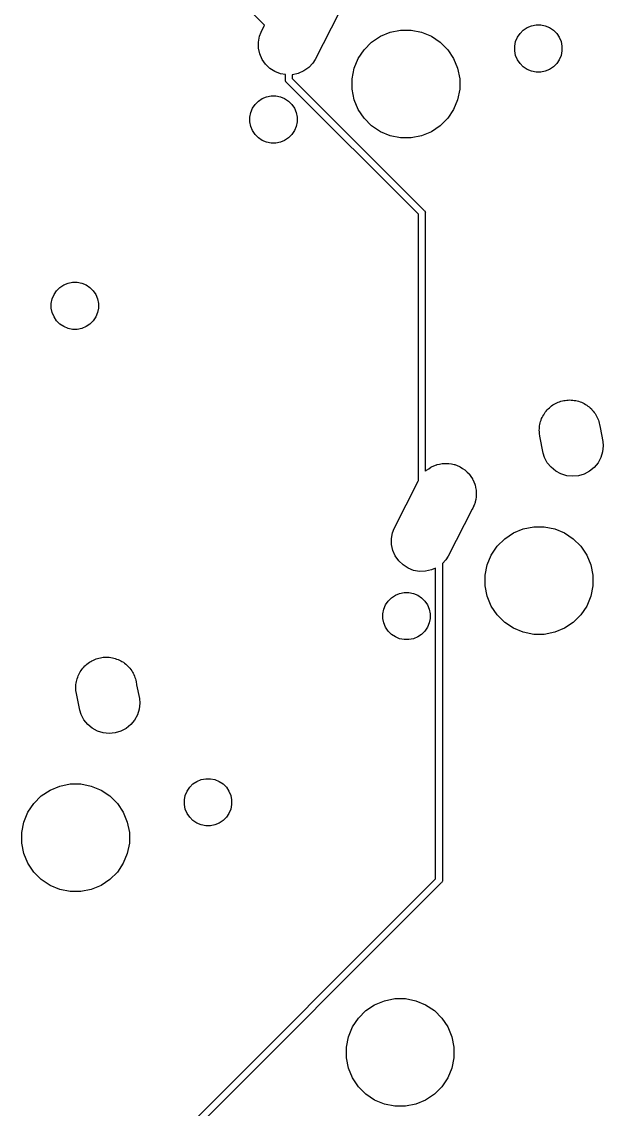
# Model space of a CAD drawing. Extents: x -662 to -203, y -195 to -58.
# Drawn here: x -352.6 to -331.06, y -174.94 to -134.64 of the extents above; entities that cross this region are included whole.
import ezdxf

# ---------------------------------------------------------------- set-up
doc = ezdxf.new("R2010")
doc.units = 0
doc.layers.add('BLACK', color=7, linetype='CONTINUOUS')

msp = doc.modelspace()

# ---------------------------------------------------------------- linework, layer by layer
at = {"layer": 'BLACK', "linetype": 'CONTINUOUS'}
for p, q in [((-343.607, -134.761), (-347.093, -131.275)), ((-340.85, -134.298), (-341.732, -136.037)), ((-343.738, -135.019), (-343.607, -134.761)), ((-338.954, -135.028), (-338.569, -134.952)), ((-338.569, -134.952), (-338.176, -134.952)), ((-338.176, -134.952), (-337.791, -135.028)), ((-334.145, -135.073), (-334.023, -134.951)), ((-334.023, -134.951), (-333.88, -134.855)), ((-333.88, -134.855), (-333.721, -134.79)), ((-333.721, -134.79), (-333.552, -134.756)), ((-333.552, -134.756), (-333.379, -134.756)), ((-333.379, -134.756), (-333.21, -134.79)), ((-333.21, -134.79), (-333.051, -134.855)), ((-333.051, -134.855), (-332.908, -134.951)), ((-332.908, -134.951), (-332.786, -135.073)), ((-343.837, -135.392), (-343.799, -135.173)), ((-343.832, -135.613), (-343.837, -135.392)), ((-343.799, -135.173), (-343.738, -135.019)), ((-339.921, -135.675), (-339.644, -135.397)), ((-339.644, -135.397), (-339.317, -135.179)), ((-339.317, -135.179), (-338.954, -135.028)), ((-337.791, -135.028), (-337.428, -135.179)), ((-337.428, -135.179), (-337.101, -135.397)), ((-337.101, -135.397), (-336.824, -135.675)), ((-334.341, -135.545), (-334.307, -135.376)), ((-334.307, -135.376), (-334.241, -135.216)), ((-334.241, -135.216), (-334.145, -135.073)), ((-332.786, -135.073), (-332.69, -135.216)), ((-332.69, -135.216), (-332.624, -135.376)), ((-332.624, -135.376), (-332.591, -135.545)), ((-343.785, -135.83), (-343.832, -135.613)), ((-340.14, -136.001), (-339.921, -135.675)), ((-336.824, -135.675), (-336.606, -136.001)), ((-334.341, -135.717), (-334.341, -135.545)), ((-334.307, -135.886), (-334.341, -135.717)), ((-332.591, -135.717), (-332.624, -135.886)), ((-332.591, -135.545), (-332.591, -135.717)), ((-343.695, -136.032), (-343.785, -135.83)), ((-343.568, -136.214), (-343.695, -136.032)), ((-341.821, -136.177), (-341.974, -136.337)), ((-341.732, -136.037), (-341.821, -136.177)), ((-340.29, -136.364), (-340.14, -136.001)), ((-336.606, -136.001), (-336.455, -136.364)), ((-334.241, -136.045), (-334.307, -135.886)), ((-334.145, -136.189), (-334.241, -136.045)), ((-334.023, -136.311), (-334.145, -136.189)), ((-332.786, -136.189), (-332.908, -136.311)), ((-332.69, -136.045), (-332.786, -136.189)), ((-332.624, -135.886), (-332.69, -136.045)), ((-343.408, -136.367), (-343.568, -136.214)), ((-343.222, -136.486), (-343.408, -136.367)), ((-343.015, -136.567), (-343.222, -136.486)), ((-342.837, -136.598), (-343.015, -136.567)), ((-342.837, -136.786), (-342.837, -136.598)), ((-342.575, -136.601), (-342.583, -136.601)), ((-342.583, -136.601), (-342.583, -136.74)), ((-342.359, -136.553), (-342.575, -136.601)), ((-342.156, -136.464), (-342.359, -136.553)), ((-341.974, -136.337), (-342.156, -136.464)), ((-340.366, -136.749), (-340.29, -136.364)), ((-336.455, -136.364), (-336.379, -136.749)), ((-333.88, -136.406), (-334.023, -136.311)), ((-333.721, -136.472), (-333.88, -136.406)), ((-333.552, -136.506), (-333.721, -136.472)), ((-333.379, -136.506), (-333.552, -136.506)), ((-333.21, -136.472), (-333.379, -136.506)), ((-333.051, -136.406), (-333.21, -136.472)), ((-332.908, -136.311), (-333.051, -136.406)), ((-342.838, -136.792), (-342.837, -136.786)), ((-342.835, -136.817), (-342.838, -136.792)), ((-342.828, -136.841), (-342.835, -136.817)), ((-342.816, -136.863), (-342.828, -136.841)), ((-342.828, -136.841), (-342.828, -136.841)), ((-342.8, -136.883), (-342.816, -136.863)), ((-342.795, -136.887), (-342.8, -136.883)), ((-337.907, -141.775), (-342.795, -136.887)), ((-342.583, -136.74), (-337.694, -141.629)), ((-340.366, -137.142), (-340.366, -136.749)), ((-336.379, -136.749), (-336.379, -137.142)), ((-343.535, -137.419), (-343.366, -137.386)), ((-343.366, -137.386), (-343.193, -137.386)), ((-343.193, -137.386), (-343.024, -137.419)), ((-340.29, -137.527), (-340.366, -137.142)), ((-336.379, -137.142), (-336.455, -137.527)), ((-344.055, -137.846), (-343.959, -137.703)), ((-343.959, -137.703), (-343.837, -137.581)), ((-343.837, -137.581), (-343.694, -137.485)), ((-343.694, -137.485), (-343.535, -137.419)), ((-343.024, -137.419), (-342.865, -137.485)), ((-342.865, -137.485), (-342.722, -137.581)), ((-342.722, -137.581), (-342.6, -137.703)), ((-342.6, -137.703), (-342.504, -137.846)), ((-340.14, -137.89), (-340.29, -137.527)), ((-336.455, -137.527), (-336.606, -137.89)), ((-344.154, -138.174), (-344.121, -138.005)), ((-344.154, -138.347), (-344.154, -138.174)), ((-344.121, -138.005), (-344.055, -137.846)), ((-342.504, -137.846), (-342.438, -138.005)), ((-342.438, -138.005), (-342.404, -138.174)), ((-342.404, -138.174), (-342.404, -138.347)), ((-339.921, -138.217), (-340.14, -137.89)), ((-339.644, -138.494), (-339.921, -138.217)), ((-336.824, -138.217), (-337.101, -138.494)), ((-336.606, -137.89), (-336.824, -138.217)), ((-344.121, -138.516), (-344.154, -138.347)), ((-344.055, -138.675), (-344.121, -138.516)), ((-342.438, -138.516), (-342.504, -138.675)), ((-342.404, -138.347), (-342.438, -138.516)), ((-339.317, -138.713), (-339.644, -138.494)), ((-337.101, -138.494), (-337.428, -138.713)), ((-343.959, -138.818), (-344.055, -138.675)), ((-343.837, -138.94), (-343.959, -138.818)), ((-343.694, -139.036), (-343.837, -138.94)), ((-342.722, -138.94), (-342.865, -139.036)), ((-342.6, -138.818), (-342.722, -138.94)), ((-342.504, -138.675), (-342.6, -138.818)), ((-338.954, -138.863), (-339.317, -138.713)), ((-338.569, -138.94), (-338.954, -138.863)), ((-338.176, -138.94), (-338.569, -138.94)), ((-337.791, -138.863), (-338.176, -138.94)), ((-337.428, -138.713), (-337.791, -138.863)), ((-343.535, -139.102), (-343.694, -139.036)), ((-343.366, -139.136), (-343.535, -139.102)), ((-343.193, -139.136), (-343.366, -139.136)), ((-343.024, -139.102), (-343.193, -139.136)), ((-342.865, -139.036), (-343.024, -139.102)), ((-337.907, -151.639), (-337.907, -141.775)), ((-337.694, -141.629), (-337.689, -141.633)), ((-337.689, -141.633), (-337.673, -141.652)), ((-337.673, -141.652), (-337.662, -141.674)), ((-337.662, -141.674), (-337.654, -141.698)), ((-337.654, -141.698), (-337.652, -141.723)), ((-337.652, -141.723), (-337.653, -141.729)), ((-337.653, -141.729), (-337.653, -151.298)), ((-351.409, -144.747), (-351.314, -144.604)), ((-351.314, -144.604), (-351.192, -144.482)), ((-351.192, -144.482), (-351.048, -144.386)), ((-351.048, -144.386), (-350.889, -144.32)), ((-350.889, -144.32), (-350.72, -144.287)), ((-350.72, -144.287), (-350.548, -144.287)), ((-350.548, -144.287), (-350.379, -144.32)), ((-350.379, -144.32), (-350.219, -144.386)), ((-350.219, -144.386), (-350.076, -144.482)), ((-350.076, -144.482), (-349.954, -144.604)), ((-349.954, -144.604), (-349.858, -144.747)), ((-351.509, -145.075), (-351.475, -144.906)), ((-351.475, -144.906), (-351.409, -144.747)), ((-349.858, -144.747), (-349.793, -144.906)), ((-349.793, -144.906), (-349.759, -145.075)), ((-351.509, -145.248), (-351.509, -145.075)), ((-351.475, -145.417), (-351.509, -145.248)), ((-351.409, -145.576), (-351.475, -145.417)), ((-349.793, -145.417), (-349.858, -145.576)), ((-349.759, -145.248), (-349.793, -145.417)), ((-349.759, -145.075), (-349.759, -145.248)), ((-351.314, -145.719), (-351.409, -145.576)), ((-351.192, -145.841), (-351.314, -145.719)), ((-351.048, -145.937), (-351.192, -145.841)), ((-350.076, -145.841), (-350.219, -145.937)), ((-349.954, -145.719), (-350.076, -145.841)), ((-349.858, -145.576), (-349.954, -145.719)), ((-350.889, -146.003), (-351.048, -145.937)), ((-350.72, -146.037), (-350.889, -146.003)), ((-350.548, -146.037), (-350.72, -146.037)), ((-350.379, -146.003), (-350.548, -146.037)), ((-350.219, -145.937), (-350.379, -146.003)), ((-332.632, -148.701), (-332.575, -148.689)), ((-332.575, -148.689), (-332.52, -148.673)), ((-332.52, -148.673), (-332.467, -148.668)), ((-332.467, -148.668), (-332.414, -148.657)), ((-332.414, -148.657), (-332.357, -148.657)), ((-332.357, -148.657), (-332.3, -148.652)), ((-332.3, -148.652), (-332.246, -148.657)), ((-332.246, -148.657), (-332.193, -148.657)), ((-332.193, -148.657), (-332.136, -148.668)), ((-332.136, -148.668), (-332.079, -148.674)), ((-332.079, -148.674), (-332.028, -148.69)), ((-332.028, -148.69), (-331.975, -148.701)), ((-333.207, -149.11), (-333.177, -149.065)), ((-333.177, -149.065), (-333.137, -149.025)), ((-333.137, -149.025), (-333.1, -148.98)), ((-333.1, -148.98), (-333.058, -148.946)), ((-333.058, -148.946), (-333.021, -148.908)), ((-333.021, -148.908), (-332.973, -148.877)), ((-332.973, -148.877), (-332.928, -148.84)), ((-332.928, -148.84), (-332.881, -148.815)), ((-332.881, -148.815), (-332.836, -148.785)), ((-332.836, -148.785), (-332.783, -148.763)), ((-332.783, -148.763), (-332.732, -148.736)), ((-332.732, -148.736), (-332.681, -148.721)), ((-332.681, -148.721), (-332.632, -148.701)), ((-331.975, -148.701), (-331.922, -148.723)), ((-331.922, -148.723), (-331.867, -148.739)), ((-331.867, -148.739), (-331.82, -148.765)), ((-331.82, -148.765), (-331.77, -148.785)), ((-331.77, -148.785), (-331.723, -148.817)), ((-331.723, -148.817), (-331.672, -148.845)), ((-331.672, -148.845), (-331.631, -148.879)), ((-331.631, -148.879), (-331.586, -148.908)), ((-331.586, -148.908), (-331.546, -148.949)), ((-331.546, -148.949), (-331.501, -148.986)), ((-331.501, -148.986), (-331.467, -149.027)), ((-331.467, -149.027), (-331.43, -149.065)), ((-331.43, -149.065), (-331.398, -149.113)), ((-333.396, -149.507), (-333.385, -149.454)), ((-333.385, -149.454), (-333.363, -149.401)), ((-333.363, -149.401), (-333.346, -149.346)), ((-333.346, -149.346), (-333.321, -149.299)), ((-333.321, -149.299), (-333.3, -149.249)), ((-333.3, -149.249), (-333.268, -149.202)), ((-333.268, -149.202), (-333.241, -149.151)), ((-333.241, -149.151), (-333.207, -149.11)), ((-331.398, -149.113), (-331.361, -149.157)), ((-331.361, -149.157), (-331.336, -149.205)), ((-331.336, -149.205), (-331.306, -149.249)), ((-331.306, -149.249), (-331.284, -149.302)), ((-331.284, -149.302), (-331.258, -149.353)), ((-331.258, -149.353), (-331.242, -149.405)), ((-331.242, -149.405), (-331.222, -149.454)), ((-331.222, -149.454), (-331.21, -149.511)), ((-333.434, -149.778), (-333.428, -149.725)), ((-333.428, -149.836), (-333.434, -149.778)), ((-333.428, -149.671), (-333.417, -149.615)), ((-333.428, -149.725), (-333.428, -149.671)), ((-333.428, -149.893), (-333.428, -149.836)), ((-333.407, -150), (-333.428, -149.893)), ((-333.417, -149.615), (-333.411, -149.558)), ((-333.411, -149.558), (-333.396, -149.507)), ((-331.21, -149.511), (-331.21, -149.512)), ((-331.21, -149.512), (-331.2, -149.564)), ((-331.2, -149.564), (-331.178, -149.671)), ((-331.178, -149.671), (-331.178, -149.673)), ((-331.178, -149.673), (-331.077, -150.191)), ((-333.285, -150.623), (-333.407, -150)), ((-331.077, -150.191), (-331.061, -150.357)), ((-333.238, -150.782), (-333.285, -150.623)), ((-331.084, -150.577), (-331.149, -150.789)), ((-331.061, -150.357), (-331.084, -150.577)), ((-337.425, -151.133), (-337.334, -151.095)), ((-337.334, -151.095), (-337.243, -151.055)), ((-337.243, -151.055), (-337.231, -151.053)), ((-337.231, -151.053), (-337.22, -151.048)), ((-337.22, -151.048), (-337.123, -151.029)), ((-337.123, -151.029), (-337.027, -151.008)), ((-337.027, -151.008), (-337.015, -151.007)), ((-337.015, -151.007), (-337.003, -151.005)), ((-337.003, -151.005), (-336.904, -151.005)), ((-336.904, -151.005), (-336.805, -151.003)), ((-336.805, -151.003), (-336.793, -151.005)), ((-336.793, -151.005), (-336.781, -151.005)), ((-336.781, -151.005), (-336.684, -151.024)), ((-336.684, -151.024), (-336.587, -151.041)), ((-336.587, -151.041), (-336.576, -151.046)), ((-336.576, -151.046), (-336.564, -151.048)), ((-336.564, -151.048), (-336.473, -151.086)), ((-336.473, -151.086), (-336.381, -151.122)), ((-333.134, -150.978), (-333.238, -150.782)), ((-332.994, -151.149), (-333.134, -150.978)), ((-331.254, -150.984), (-331.395, -151.155)), ((-331.149, -150.789), (-331.254, -150.984)), ((-337.653, -151.298), (-337.628, -151.272)), ((-337.628, -151.272), (-337.618, -151.265)), ((-337.618, -151.265), (-337.609, -151.256)), ((-337.609, -151.256), (-337.527, -151.201)), ((-337.527, -151.201), (-337.446, -151.145)), ((-337.446, -151.145), (-337.435, -151.14)), ((-337.435, -151.14), (-337.425, -151.133)), ((-336.381, -151.122), (-336.37, -151.128)), ((-336.37, -151.128), (-336.359, -151.133)), ((-336.359, -151.133), (-336.277, -151.188)), ((-336.277, -151.188), (-336.194, -151.241)), ((-336.194, -151.241), (-336.185, -151.249)), ((-336.185, -151.249), (-336.175, -151.256)), ((-336.175, -151.256), (-336.105, -151.326)), ((-336.105, -151.326), (-336.034, -151.394)), ((-336.034, -151.394), (-336.027, -151.404)), ((-336.027, -151.404), (-336.018, -151.413)), ((-336.018, -151.413), (-335.963, -151.495)), ((-335.963, -151.495), (-335.907, -151.576)), ((-332.823, -151.291), (-332.994, -151.149)), ((-332.628, -151.396), (-332.823, -151.291)), ((-332.416, -151.461), (-332.628, -151.396)), ((-332.196, -151.483), (-332.416, -151.461)), ((-331.975, -151.462), (-332.196, -151.483)), ((-331.763, -151.399), (-331.975, -151.462)), ((-331.567, -151.295), (-331.763, -151.399)), ((-331.395, -151.155), (-331.567, -151.295)), ((-338.808, -153.42), (-337.915, -151.66)), ((-337.915, -151.66), (-337.907, -151.639)), ((-335.907, -151.576), (-335.902, -151.587)), ((-335.902, -151.587), (-335.895, -151.597)), ((-335.895, -151.597), (-335.857, -151.688)), ((-335.857, -151.688), (-335.818, -151.779)), ((-335.818, -151.779), (-335.815, -151.791)), ((-335.815, -151.791), (-335.81, -151.802)), ((-335.81, -151.802), (-335.791, -151.899)), ((-335.791, -151.899), (-335.77, -151.995)), ((-335.767, -152.241), (-335.786, -152.338)), ((-335.77, -151.995), (-335.769, -152.007)), ((-335.769, -152.007), (-335.767, -152.019)), ((-335.767, -152.019), (-335.767, -152.118)), ((-335.767, -152.118), (-335.765, -152.217)), ((-335.765, -152.217), (-335.767, -152.229)), ((-335.767, -152.229), (-335.767, -152.241)), ((-335.919, -152.699), (-336.801, -154.438)), ((-335.895, -152.663), (-335.919, -152.699)), ((-335.869, -152.6), (-335.895, -152.663)), ((-335.864, -152.59), (-335.869, -152.6)), ((-335.848, -152.549), (-335.864, -152.59)), ((-335.81, -152.458), (-335.848, -152.549)), ((-335.808, -152.446), (-335.81, -152.458)), ((-335.804, -152.435), (-335.808, -152.446)), ((-335.786, -152.338), (-335.804, -152.435)), ((-338.868, -153.574), (-338.808, -153.42)), ((-334.386, -153.58), (-334.024, -153.429)), ((-334.024, -153.429), (-333.638, -153.353)), ((-333.638, -153.353), (-333.246, -153.353)), ((-333.246, -153.353), (-332.86, -153.429)), ((-332.86, -153.429), (-332.498, -153.58)), ((-338.907, -153.793), (-338.868, -153.574)), ((-338.902, -154.014), (-338.907, -153.793)), ((-334.991, -154.076), (-334.713, -153.798)), ((-334.713, -153.798), (-334.386, -153.58)), ((-332.498, -153.58), (-332.171, -153.798)), ((-332.171, -153.798), (-331.893, -154.076)), ((-338.854, -154.23), (-338.902, -154.014)), ((-338.765, -154.433), (-338.854, -154.23)), ((-335.209, -154.402), (-334.991, -154.076)), ((-331.893, -154.076), (-331.675, -154.402)), ((-338.638, -154.615), (-338.765, -154.433)), ((-338.478, -154.768), (-338.638, -154.615)), ((-336.891, -154.578), (-337.02, -154.712)), ((-337.02, -154.712), (-337.02, -166.451)), ((-336.801, -154.438), (-336.891, -154.578)), ((-335.359, -154.765), (-335.209, -154.402)), ((-331.675, -154.402), (-331.525, -154.765)), ((-338.291, -154.887), (-338.478, -154.768)), ((-338.085, -154.968), (-338.291, -154.887)), ((-337.866, -155.006), (-338.085, -154.968)), ((-337.645, -155.002), (-337.866, -155.006)), ((-337.428, -154.954), (-337.645, -155.002)), ((-337.274, -154.886), (-337.428, -154.954)), ((-337.274, -166.405), (-337.274, -154.886)), ((-335.436, -155.15), (-335.359, -154.765)), ((-331.525, -154.765), (-331.448, -155.15)), ((-335.436, -155.543), (-335.436, -155.15)), ((-335.359, -155.928), (-335.436, -155.543)), ((-331.448, -155.543), (-331.525, -155.928)), ((-331.448, -155.15), (-331.448, -155.543)), ((-338.907, -155.982), (-338.763, -155.886)), ((-338.763, -155.886), (-338.604, -155.82)), ((-338.604, -155.82), (-338.435, -155.786)), ((-338.435, -155.786), (-338.263, -155.786)), ((-338.263, -155.786), (-338.094, -155.82)), ((-338.094, -155.82), (-337.934, -155.886)), ((-337.934, -155.886), (-337.791, -155.982)), ((-335.209, -156.291), (-335.359, -155.928)), ((-331.525, -155.928), (-331.675, -156.291)), ((-339.19, -156.406), (-339.124, -156.247)), ((-339.124, -156.247), (-339.029, -156.104)), ((-339.029, -156.104), (-338.907, -155.982)), ((-337.791, -155.982), (-337.669, -156.104)), ((-337.669, -156.104), (-337.574, -156.247)), ((-337.574, -156.247), (-337.508, -156.406)), ((-334.991, -156.618), (-335.209, -156.291)), ((-331.675, -156.291), (-331.893, -156.618)), ((-339.224, -156.575), (-339.19, -156.406)), ((-339.224, -156.748), (-339.224, -156.575)), ((-339.19, -156.917), (-339.224, -156.748)), ((-337.508, -156.406), (-337.474, -156.575)), ((-337.474, -156.748), (-337.508, -156.917)), ((-337.474, -156.575), (-337.474, -156.748)), ((-334.713, -156.895), (-334.991, -156.618)), ((-331.893, -156.618), (-332.171, -156.895)), ((-339.124, -157.076), (-339.19, -156.917)), ((-339.029, -157.219), (-339.124, -157.076)), ((-337.574, -157.076), (-337.669, -157.219)), ((-337.508, -156.917), (-337.574, -157.076)), ((-334.386, -157.114), (-334.713, -156.895)), ((-334.024, -157.264), (-334.386, -157.114)), ((-332.498, -157.114), (-332.86, -157.264)), ((-332.171, -156.895), (-332.498, -157.114)), ((-338.907, -157.341), (-339.029, -157.219)), ((-338.763, -157.437), (-338.907, -157.341)), ((-338.604, -157.503), (-338.763, -157.437)), ((-338.435, -157.536), (-338.604, -157.503)), ((-338.263, -157.536), (-338.435, -157.536)), ((-338.094, -157.503), (-338.263, -157.536)), ((-337.934, -157.437), (-338.094, -157.503)), ((-337.791, -157.341), (-337.934, -157.437)), ((-337.669, -157.219), (-337.791, -157.341)), ((-333.638, -157.34), (-334.024, -157.264)), ((-333.246, -157.34), (-333.638, -157.34)), ((-332.86, -157.264), (-333.246, -157.34)), ((-350.141, -158.407), (-350.096, -158.371)), ((-350.096, -158.371), (-350.049, -158.346)), ((-350.049, -158.346), (-350.005, -158.316)), ((-350.005, -158.316), (-349.951, -158.294)), ((-349.951, -158.294), (-349.901, -158.267)), ((-349.901, -158.267), (-349.849, -158.252)), ((-349.849, -158.252), (-349.8, -158.231)), ((-349.8, -158.231), (-349.743, -158.22)), ((-349.743, -158.22), (-349.688, -158.204)), ((-349.688, -158.204), (-349.635, -158.198)), ((-349.635, -158.198), (-349.582, -158.188)), ((-349.582, -158.188), (-349.525, -158.188)), ((-349.525, -158.188), (-349.468, -158.183)), ((-349.468, -158.183), (-349.414, -158.188)), ((-349.414, -158.188), (-349.361, -158.188)), ((-349.361, -158.188), (-349.304, -158.199)), ((-349.304, -158.199), (-349.247, -158.205)), ((-349.247, -158.205), (-349.196, -158.221)), ((-349.196, -158.221), (-349.143, -158.231)), ((-349.143, -158.231), (-349.09, -158.253)), ((-349.09, -158.253), (-349.035, -158.27)), ((-349.035, -158.27), (-348.988, -158.296)), ((-348.988, -158.296), (-348.939, -158.316)), ((-348.939, -158.316), (-348.891, -158.348)), ((-348.891, -158.348), (-348.84, -158.375)), ((-350.469, -158.78), (-350.437, -158.732)), ((-350.437, -158.732), (-350.409, -158.682)), ((-350.409, -158.682), (-350.375, -158.64)), ((-350.375, -158.64), (-350.345, -158.596)), ((-350.345, -158.596), (-350.305, -158.555)), ((-350.305, -158.555), (-350.268, -158.511)), ((-350.268, -158.511), (-350.227, -158.477)), ((-350.227, -158.477), (-350.189, -158.439)), ((-350.189, -158.439), (-350.141, -158.407)), ((-348.84, -158.375), (-348.799, -158.409)), ((-348.799, -158.409), (-348.754, -158.439)), ((-348.754, -158.439), (-348.714, -158.48)), ((-348.714, -158.48), (-348.67, -158.516)), ((-348.67, -158.516), (-348.636, -158.558)), ((-348.636, -158.558), (-348.598, -158.596)), ((-348.598, -158.596), (-348.566, -158.644)), ((-348.566, -158.644), (-348.53, -158.688)), ((-348.53, -158.688), (-348.504, -158.736)), ((-348.504, -158.736), (-348.475, -158.78)), ((-350.597, -159.202), (-350.585, -159.146)), ((-350.585, -159.146), (-350.58, -159.089)), ((-350.58, -159.089), (-350.564, -159.037)), ((-350.564, -159.037), (-350.553, -158.985)), ((-350.553, -158.985), (-350.531, -158.932)), ((-350.531, -158.932), (-350.515, -158.877)), ((-350.515, -158.877), (-350.489, -158.83)), ((-350.489, -158.83), (-350.469, -158.78)), ((-348.475, -158.78), (-348.453, -158.833)), ((-348.453, -158.833), (-348.426, -158.884)), ((-348.426, -158.884), (-348.41, -158.935)), ((-348.41, -158.935), (-348.39, -158.985)), ((-348.39, -158.985), (-348.379, -159.041)), ((-348.379, -159.041), (-348.378, -159.043)), ((-348.378, -159.043), (-348.368, -159.095)), ((-348.368, -159.095), (-348.347, -159.202)), ((-350.602, -159.309), (-350.597, -159.256)), ((-350.597, -159.366), (-350.602, -159.309)), ((-350.597, -159.256), (-350.597, -159.202)), ((-350.597, -159.424), (-350.597, -159.366)), ((-350.575, -159.531), (-350.597, -159.424)), ((-350.454, -160.154), (-350.575, -159.531)), ((-348.347, -159.202), (-348.347, -159.204)), ((-348.347, -159.204), (-348.245, -159.722)), ((-348.23, -159.887), (-348.252, -160.108)), ((-348.245, -159.722), (-348.23, -159.887)), ((-350.406, -160.313), (-350.454, -160.154)), ((-350.302, -160.508), (-350.406, -160.313)), ((-348.317, -160.32), (-348.422, -160.515)), ((-348.252, -160.108), (-348.317, -160.32)), ((-350.162, -160.68), (-350.302, -160.508)), ((-349.991, -160.821), (-350.162, -160.68)), ((-348.564, -160.686), (-348.735, -160.826)), ((-348.422, -160.515), (-348.564, -160.686)), ((-349.796, -160.927), (-349.991, -160.821)), ((-349.584, -160.992), (-349.796, -160.927)), ((-349.364, -161.014), (-349.584, -160.992)), ((-349.143, -160.993), (-349.364, -161.014)), ((-348.931, -160.929), (-349.143, -160.993)), ((-348.735, -160.826), (-348.931, -160.929)), ((-346.261, -162.883), (-346.118, -162.787)), ((-346.118, -162.787), (-345.959, -162.721)), ((-345.959, -162.721), (-345.79, -162.688)), ((-345.79, -162.688), (-345.617, -162.688)), ((-345.617, -162.688), (-345.448, -162.721)), ((-345.448, -162.721), (-345.289, -162.787)), ((-345.289, -162.787), (-345.146, -162.883)), ((-351.881, -163.329), (-351.555, -163.11)), ((-351.555, -163.11), (-351.192, -162.96)), ((-351.192, -162.96), (-350.807, -162.883)), ((-350.807, -162.883), (-350.414, -162.883)), ((-350.414, -162.883), (-350.029, -162.96)), ((-350.029, -162.96), (-349.666, -163.11)), ((-349.666, -163.11), (-349.339, -163.329)), ((-346.545, -163.307), (-346.479, -163.148)), ((-346.479, -163.148), (-346.383, -163.005)), ((-346.383, -163.005), (-346.261, -162.883)), ((-345.146, -162.883), (-345.024, -163.005)), ((-345.024, -163.005), (-344.928, -163.148)), ((-344.928, -163.148), (-344.862, -163.307)), ((-352.377, -163.933), (-352.159, -163.606)), ((-352.159, -163.606), (-351.881, -163.329)), ((-349.339, -163.329), (-349.062, -163.606)), ((-349.062, -163.606), (-348.843, -163.933)), ((-346.578, -163.476), (-346.545, -163.307)), ((-346.578, -163.649), (-346.578, -163.476)), ((-344.862, -163.307), (-344.828, -163.476)), ((-344.828, -163.476), (-344.828, -163.649)), ((-352.528, -164.296), (-352.377, -163.933)), ((-348.843, -163.933), (-348.693, -164.296)), ((-346.545, -163.818), (-346.578, -163.649)), ((-346.479, -163.977), (-346.545, -163.818)), ((-346.383, -164.12), (-346.479, -163.977)), ((-344.928, -163.977), (-345.024, -164.12)), ((-344.862, -163.818), (-344.928, -163.977)), ((-344.828, -163.649), (-344.862, -163.818)), ((-352.604, -164.681), (-352.528, -164.296)), ((-348.693, -164.296), (-348.616, -164.681)), ((-346.261, -164.242), (-346.383, -164.12)), ((-346.118, -164.338), (-346.261, -164.242)), ((-345.959, -164.404), (-346.118, -164.338)), ((-345.79, -164.438), (-345.959, -164.404)), ((-345.448, -164.404), (-345.617, -164.438)), ((-345.289, -164.338), (-345.448, -164.404)), ((-345.146, -164.242), (-345.289, -164.338)), ((-345.024, -164.12), (-345.146, -164.242)), ((-352.604, -165.074), (-352.604, -164.681)), ((-348.616, -164.681), (-348.616, -165.074)), ((-345.617, -164.438), (-345.79, -164.438)), ((-352.528, -165.459), (-352.604, -165.074)), ((-348.616, -165.074), (-348.693, -165.459)), ((-352.377, -165.822), (-352.528, -165.459)), ((-348.693, -165.459), (-348.843, -165.822)), ((-352.159, -166.148), (-352.377, -165.822)), ((-348.843, -165.822), (-349.062, -166.148)), ((-351.881, -166.426), (-352.159, -166.148)), ((-351.555, -166.644), (-351.881, -166.426)), ((-350.693, -179.824), (-337.274, -166.405)), ((-349.339, -166.426), (-349.666, -166.644)), ((-349.062, -166.148), (-349.339, -166.426)), ((-351.192, -166.795), (-351.555, -166.644)), ((-350.807, -166.871), (-351.192, -166.795)), ((-337.062, -166.552), (-350.522, -180.012)), ((-350.029, -166.795), (-350.414, -166.871)), ((-349.666, -166.644), (-350.029, -166.795)), ((-337.057, -166.548), (-337.062, -166.552)), ((-337.041, -166.528), (-337.057, -166.548)), ((-337.029, -166.506), (-337.041, -166.528)), ((-337.022, -166.482), (-337.029, -166.506)), ((-337.02, -166.464), (-337.022, -166.482)), ((-337.02, -166.451), (-337.019, -166.457)), ((-337.019, -166.457), (-337.02, -166.464)), ((-350.414, -166.871), (-350.807, -166.871)), ((-339.167, -170.914), (-338.782, -170.837)), ((-338.782, -170.837), (-338.389, -170.837)), ((-338.389, -170.837), (-338.004, -170.914)), ((-339.856, -171.282), (-339.53, -171.064)), ((-339.53, -171.064), (-339.167, -170.914)), ((-338.004, -170.914), (-337.641, -171.064)), ((-337.641, -171.064), (-337.314, -171.282)), ((-340.352, -171.887), (-340.134, -171.56)), ((-340.134, -171.56), (-339.856, -171.282)), ((-337.314, -171.282), (-337.036, -171.56)), ((-337.036, -171.56), (-336.818, -171.887)), ((-340.502, -172.249), (-340.352, -171.887)), ((-336.818, -171.887), (-336.668, -172.249)), ((-340.579, -172.635), (-340.502, -172.249)), ((-336.668, -172.249), (-336.591, -172.635)), ((-340.579, -173.027), (-340.579, -172.635)), ((-336.591, -172.635), (-336.591, -173.027)), ((-340.502, -173.413), (-340.579, -173.027)), ((-336.591, -173.027), (-336.668, -173.413)), ((-340.352, -173.775), (-340.502, -173.413)), ((-336.668, -173.413), (-336.818, -173.775)), ((-340.134, -174.102), (-340.352, -173.775)), ((-336.818, -173.775), (-337.036, -174.102)), ((-339.856, -174.38), (-340.134, -174.102)), ((-339.53, -174.598), (-339.856, -174.38)), ((-337.314, -174.38), (-337.641, -174.598)), ((-337.036, -174.102), (-337.314, -174.38)), ((-339.167, -174.748), (-339.53, -174.598)), ((-338.782, -174.825), (-339.167, -174.748)), ((-338.389, -174.825), (-338.782, -174.825)), ((-338.004, -174.748), (-338.389, -174.825)), ((-337.641, -174.598), (-338.004, -174.748))]:
    msp.add_line(p, q, dxfattribs=at)

doc.saveas('drawing.dxf')
